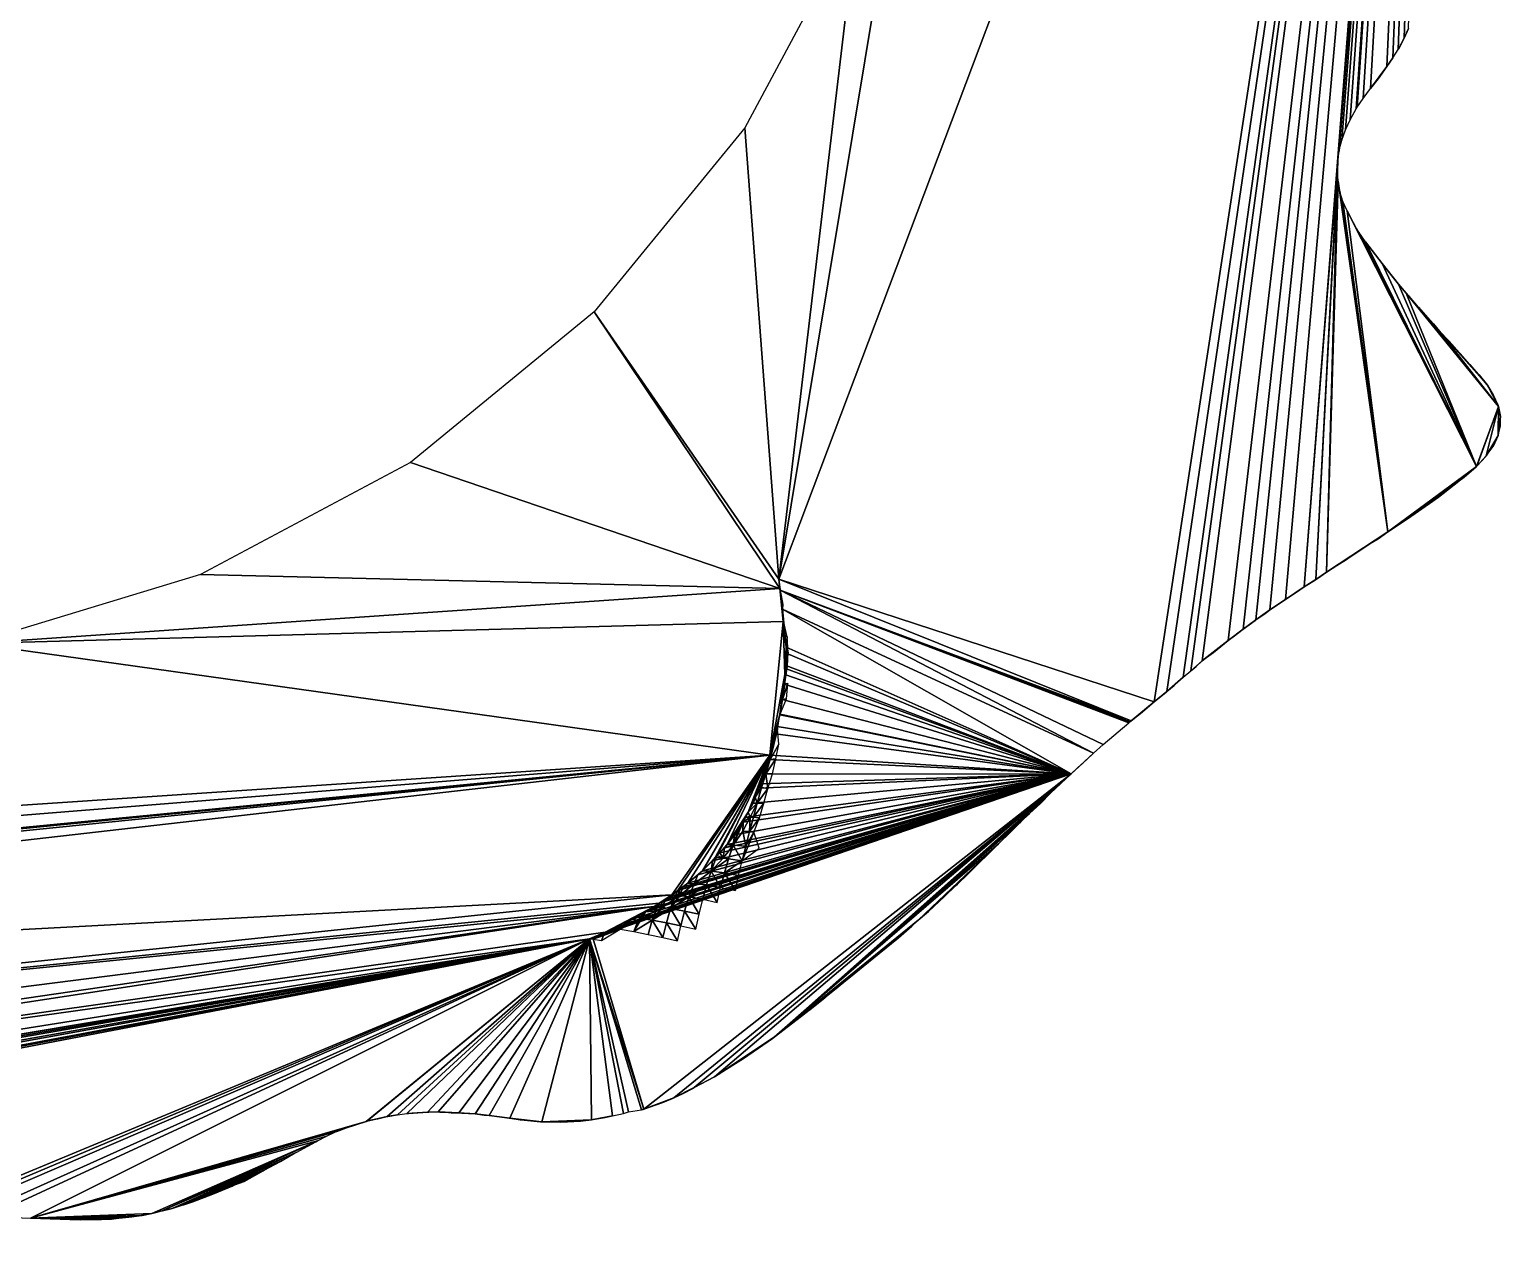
# Model space of a CAD drawing. Extents: x -96 to 96, y -92 to 94.
# Drawn here: x 15 to 90.2, y -91.1 to -29.4 of the extents above; entities that cross this region are included whole.
import ezdxf

# ---------------------------------------------------------------- set-up
doc = ezdxf.new("R2010")
doc.units = 0

msp = doc.modelspace()

# ---------------------------------------------------------------- linework, layer by layer
for points in [[(53.278, -57.51, 102), (72.473, -63.782, 102), (87.22, 32.489, 102)], [(60.809, -12.096, 102), (53.278, -57.51, 102), (87.22, 32.489, 102)], [(72.473, -63.782, 102), (73.119, -63.253, 102), (87.22, 32.489, 102)], [(73.119, -63.253, 102), (73.953, -62.53, 102), (87.22, 32.489, 102)], [(73.953, -62.53, 102), (74.335, -62.2, 102), (87.22, 32.489, 102)], [(74.335, -62.2, 102), (74.927, -61.688, 102), (87.22, 32.489, 102)], [(74.927, -61.688, 102), (76.245, -60.643, 102), (87.22, 32.489, 102)], [(76.245, -60.643, 102), (77.022, -60.066, 102), (87.22, 32.489, 102)], [(77.022, -60.066, 102), (77.666, -59.596, 102), (87.22, 32.489, 102)], [(77.666, -59.596, 102), (78.387, -59.078, 102), (87.22, 32.489, 102)], [(78.387, -59.078, 102), (79.175, -58.548, 102), (87.22, 32.489, 102)], [(79.175, -58.548, 102), (80.135, -57.911, 102), (87.22, 32.489, 102)], [(80.135, -57.911, 102), (81.855, -36.114, 102), (87.22, 32.489, 102)], [(81.855, -36.114, 102), (81.916, -35.629, 102), (87.22, 32.489, 102)], [(81.916, -35.629, 102), (81.922, -35.592, 102), (87.22, 32.489, 102)], [(81.922, -35.592, 102), (81.93, -35.555, 102), (87.22, 32.489, 102)], [(81.93, -35.555, 102), (82.068, -35.07, 102), (87.22, 32.489, 102)], [(82.068, -35.07, 102), (82.252, -34.548, 102), (87.22, 32.489, 102)], [(82.252, -34.548, 102), (82.489, -34.026, 102), (87.22, 32.489, 102)], [(82.489, -34.026, 102), (82.793, -33.466, 102), (87.22, 32.489, 102)], [(82.793, -33.466, 102), (82.843, -33.387, 102), (87.22, 32.489, 102)], [(82.843, -33.387, 102), (83.156, -32.942, 102), (87.22, 32.489, 102)], [(83.156, -32.942, 102), (83.527, -32.424, 102), (87.22, 32.489, 102)], [(83.527, -32.424, 102), (84.354, -31.308, 102), (87.22, 32.489, 102)], [(84.354, -31.308, 102), (84.673, -30.858, 102), (87.22, 32.489, 102)], [(84.673, -30.858, 102), (84.946, -30.436, 102), (87.22, 32.489, 102)], [(84.946, -30.436, 102), (85.249, -29.851, 102), (87.22, 32.489, 102)], [(85.249, -29.851, 102), (85.468, -29.363, 102), (87.22, 32.489, 102)], [(60.809, -12.096, 102), (57.281, -23.726, 102), (53.278, -57.51, 102)], [(57.281, -23.726, 102), (51.551, -34.445, 102), (53.278, -57.51, 102)], [(84.946, -30.436, 102), (84.958, -30.419, 102), (85.249, -29.851, 102)], [(84.958, -30.419, 102), (85.166, -30.022, 102), (85.249, -29.851, 102)], [(85.249, -29.851, 102), (85.455, -29.4, 102), (85.468, -29.363, 102)], [(83.527, -32.424, 102), (83.909, -31.933, 102), (84.354, -31.308, 102)], [(83.909, -31.933, 102), (84.328, -31.348, 102), (84.354, -31.308, 102)], [(84.354, -31.308, 102), (84.654, -30.895, 102), (84.673, -30.858, 102)], [(83.527, -32.424, 102), (83.897, -31.95, 102), (83.909, -31.933, 102)], [(51.551, -34.445, 102), (43.841, -43.841, 102), (53.278, -57.51, 102)], [(80.135, -57.911, 102), (80.731, -57.527, 102), (81.855, -36.114, 102)], [(80.731, -57.527, 102), (81.832, -36.636, 102), (81.855, -36.114, 102)], [(80.731, -57.527, 102), (81.282, -57.148, 102), (81.832, -36.636, 102)], [(81.282, -57.148, 102), (81.866, -37.158, 102), (81.832, -36.636, 102)], [(81.832, -36.636, 102), (81.854, -36.151, 102), (81.855, -36.114, 102)], [(81.282, -57.148, 102), (84.409, -55.089, 102), (81.866, -37.158, 102)], [(84.409, -55.089, 102), (81.955, -37.677, 102), (81.866, -37.158, 102)], [(84.409, -55.089, 102), (81.965, -37.713, 102), (81.955, -37.677, 102)], [(84.409, -55.089, 102), (82.119, -38.206, 102), (81.965, -37.713, 102)], [(84.409, -55.089, 102), (82.334, -38.677, 102), (82.119, -38.206, 102)], [(88.941, -51.752, 102), (82.816, -39.588, 102), (82.334, -38.677, 102)], [(84.409, -55.089, 102), (88.941, -51.752, 102), (82.334, -38.677, 102)], [(88.941, -51.752, 102), (82.922, -39.767, 102), (82.816, -39.588, 102)], [(88.941, -51.752, 102), (83.266, -40.258, 102), (82.922, -39.767, 102)], [(84.117, -41.37, 102), (83.806, -40.951, 102), (83.266, -40.258, 102)], [(88.941, -51.752, 102), (84.117, -41.37, 102), (83.266, -40.258, 102)], [(84.963, -42.425, 102), (84.158, -41.419, 102), (84.117, -41.37, 102)], [(88.941, -51.752, 102), (84.963, -42.425, 102), (84.117, -41.37, 102)], [(85.356, -42.891, 102), (85.127, -42.616, 102), (84.963, -42.425, 102)], [(88.941, -51.752, 102), (85.356, -42.891, 102), (84.963, -42.425, 102)], [(85.453, -43.003, 102), (85.437, -42.985, 102), (85.356, -42.891, 102)], [(90.071, -48.677, 102), (85.453, -43.003, 102), (85.356, -42.891, 102)], [(88.941, -51.752, 102), (90.071, -48.677, 102), (85.356, -42.891, 102)], [(85.981, -43.612, 102), (85.496, -43.052, 102), (85.453, -43.003, 102)], [(90.071, -48.677, 102), (85.981, -43.612, 102), (85.453, -43.003, 102)], [(86.401, -44.078, 102), (86.372, -44.043, 102), (85.981, -43.612, 102)], [(86.738, -44.461, 102), (86.401, -44.078, 102), (85.981, -43.612, 102)], [(87.055, -44.827, 102), (86.738, -44.461, 102), (85.981, -43.612, 102)], [(90.071, -48.677, 102), (87.055, -44.827, 102), (85.981, -43.612, 102)], [(43.841, -43.841, 102), (34.445, -51.551, 102), (53.325, -57.987, 102)], [(43.841, -43.841, 102), (53.325, -57.987, 102), (53.278, -57.51, 102)], [(87.055, -44.827, 102), (86.777, -44.502, 102), (86.738, -44.461, 102)], [(88.077, -45.937, 102), (87.54, -45.343, 102), (87.055, -44.827, 102)], [(88.608, -46.538, 102), (88.077, -45.937, 102), (87.055, -44.827, 102)], [(89.503, -47.596, 102), (88.608, -46.538, 102), (87.055, -44.827, 102)], [(90.071, -48.677, 102), (89.503, -47.596, 102), (87.055, -44.827, 102)], [(88.608, -46.538, 102), (88.112, -45.974, 102), (88.077, -45.937, 102)], [(89.079, -47.074, 102), (88.609, -46.54, 102), (88.608, -46.538, 102)], [(89.503, -47.596, 102), (89.079, -47.074, 102), (88.608, -46.538, 102)], [(89.503, -47.596, 102), (89.475, -47.559, 102), (89.079, -47.074, 102)], [(89.812, -48.118, 102), (89.526, -47.633, 102), (89.503, -47.596, 102)], [(89.828, -48.155, 102), (89.812, -48.118, 102), (89.503, -47.596, 102)], [(90.071, -48.677, 102), (89.828, -48.155, 102), (89.503, -47.596, 102)], [(88.941, -51.752, 102), (88.957, -51.734, 102), (90.071, -48.677, 102)], [(88.957, -51.734, 102), (89.445, -51.212, 102), (90.071, -48.677, 102)], [(89.445, -51.212, 102), (90.049, -50.168, 102), (90.071, -48.677, 102)], [(90.071, -48.677, 102), (90.061, -48.64, 102), (89.828, -48.155, 102)], [(90.049, -50.168, 102), (90.162, -49.199, 102), (90.071, -48.677, 102)], [(90.162, -49.199, 102), (90.162, -49.161, 102), (90.071, -48.677, 102)], [(90.049, -50.168, 102), (90.174, -49.683, 102), (90.162, -49.199, 102)], [(89.445, -51.212, 102), (89.801, -50.727, 102), (90.049, -50.168, 102)], [(89.801, -50.727, 102), (90.041, -50.205, 102), (90.049, -50.168, 102)], [(53.325, -57.987, 102), (34.445, -51.551, 102), (23.726, -57.281, 102)], [(84.409, -55.089, 102), (85.424, -54.423, 102), (88.941, -51.752, 102)], [(85.424, -54.423, 102), (85.974, -54.034, 102), (88.941, -51.752, 102)], [(85.974, -54.034, 102), (86.152, -53.913, 102), (88.941, -51.752, 102)], [(86.152, -53.913, 102), (86.533, -53.64, 102), (88.941, -51.752, 102)], [(86.533, -53.64, 102), (86.998, -53.322, 102), (88.941, -51.752, 102)], [(86.998, -53.322, 102), (88.065, -52.48, 102), (88.941, -51.752, 102)], [(88.065, -52.48, 102), (88.311, -52.295, 102), (88.941, -51.752, 102)], [(88.311, -52.295, 102), (88.925, -51.771, 102), (88.941, -51.752, 102)], [(88.957, -51.734, 102), (89.419, -51.249, 102), (89.445, -51.212, 102)], [(86.998, -53.322, 102), (88.033, -52.508, 102), (88.065, -52.48, 102)], [(85.424, -54.423, 102), (85.946, -54.055, 102), (85.974, -54.034, 102)], [(86.152, -53.913, 102), (86.483, -53.678, 102), (86.533, -53.64, 102)], [(81.282, -57.148, 102), (81.798, -56.81, 102), (84.409, -55.089, 102)], [(81.798, -56.81, 102), (83.512, -55.696, 102), (84.409, -55.089, 102)], [(83.512, -55.696, 102), (83.912, -55.448, 102), (84.409, -55.089, 102)], [(83.512, -55.696, 102), (83.873, -55.476, 102), (83.912, -55.448, 102)], [(83.912, -55.448, 102), (83.923, -55.441, 102), (84.409, -55.089, 102)], [(83.923, -55.441, 102), (83.948, -55.423, 102), (84.409, -55.089, 102)], [(81.798, -56.81, 102), (82.843, -56.132, 102), (83.512, -55.696, 102)], [(81.798, -56.81, 102), (82.368, -56.457, 102), (82.843, -56.132, 102)], [(82.843, -56.132, 102), (82.879, -56.11, 102), (83.512, -55.696, 102)], [(80.731, -57.527, 102), (80.814, -57.472, 102), (81.282, -57.148, 102)], [(81.798, -56.81, 102), (82.296, -56.508, 102), (82.368, -56.457, 102)], [(53.325, -57.987, 102), (23.726, -57.281, 102), (12.096, -60.809, 102)], [(53.278, -57.51, 102), (53.344, -58.067, 102), (71.285, -64.758, 102)], [(53.278, -57.51, 102), (71.285, -64.758, 102), (72.473, -63.782, 102)], [(53.278, -57.51, 102), (53.325, -57.987, 102), (53.344, -58.067, 102)], [(53.35, -57.986, 101.935), (53.278, -57.51, 102), (53.325, -57.987, 102)], [(80.135, -57.911, 102), (80.71, -57.543, 102), (80.731, -57.527, 102)], [(53.51, -59.677, 102), (53.325, -57.987, 102), (12.096, -60.809, 102)], [(53.35, -57.986, 101.935), (53.325, -57.987, 102), (53.344, -58.067, 102)], [(53.464, -59.052, 102), (53.434, -58.819, 102), (53.325, -57.987, 102)], [(53.51, -59.677, 102), (53.464, -59.052, 102), (53.325, -57.987, 102)], [(53.434, -58.819, 102), (53.344, -58.067, 102), (53.325, -57.987, 102)], [(53.478, -58.811, 101.807), (53.35, -57.986, 101.935), (53.344, -58.067, 102)], [(53.344, -58.067, 102), (71.164, -64.863, 102), (71.227, -64.807, 102)], [(53.344, -58.067, 102), (71.227, -64.807, 102), (71.285, -64.758, 102)], [(69.859, -65.97, 102), (71.164, -64.863, 102), (53.344, -58.067, 102)], [(69.366, -66.403, 102), (69.859, -65.97, 102), (53.344, -58.067, 102)], [(53.344, -58.067, 102), (53.434, -58.819, 102), (53.464, -59.052, 102)], [(69.366, -66.403, 102), (53.344, -58.067, 102), (53.464, -59.052, 102)], [(53.478, -58.811, 101.807), (53.344, -58.067, 102), (53.434, -58.819, 102)], [(78.387, -59.078, 102), (79.15, -58.565, 102), (79.175, -58.548, 102)], [(79.175, -58.548, 102), (79.749, -58.182, 102), (80.135, -57.911, 102)], [(53.478, -58.811, 101.807), (53.434, -58.819, 102), (53.464, -59.052, 102)], [(53.513, -59.642, 101.974), (53.478, -58.811, 101.807), (53.464, -59.052, 102)], [(53.51, -59.677, 102), (53.509, -59.643, 102), (53.464, -59.052, 102)], [(53.464, -59.052, 102), (53.509, -59.643, 102), (53.59, -60.412, 102)], [(53.464, -59.052, 102), (53.59, -60.412, 102), (53.651, -60.997, 102)], [(68.23, -67.457, 102), (69.366, -66.403, 102), (53.464, -59.052, 102)], [(68.23, -67.457, 102), (53.464, -59.052, 102), (53.651, -60.997, 102)], [(53.513, -59.642, 101.974), (53.464, -59.052, 102), (53.509, -59.643, 102)], [(77.666, -59.596, 102), (78.139, -59.27, 102), (78.387, -59.078, 102)], [(78.139, -59.27, 102), (78.184, -59.237, 102), (78.387, -59.078, 102)], [(52.829, -66.519, 102), (53.51, -59.677, 102), (12.096, -60.809, 102)], [(52.829, -66.519, 102), (53.596, -62.385, 102), (53.51, -59.677, 102)], [(53.513, -59.642, 101.974), (53.509, -59.643, 102), (53.51, -59.677, 102)], [(53.509, -59.643, 102), (53.51, -59.677, 102), (53.59, -60.412, 102)], [(53.59, -60.412, 102), (53.513, -59.642, 101.974), (53.51, -59.677, 102)], [(53.651, -60.997, 102), (53.59, -60.412, 102), (53.51, -59.677, 102)], [(53.596, -62.385, 102), (53.651, -60.997, 102), (53.51, -59.677, 102)], [(53.59, -60.412, 102), (53.713, -60.455, 101.554), (53.513, -59.642, 101.974)], [(76.245, -60.643, 102), (76.581, -60.402, 102), (77.022, -60.066, 102)], [(77.022, -60.066, 102), (77.627, -59.625, 102), (77.666, -59.596, 102)], [(52.829, -66.519, 102), (12.096, -60.809, 102), (-62.804, -74.252, 102)], [(53.713, -60.455, 101.554), (53.59, -60.412, 102), (53.651, -60.997, 102)], [(53.75, -61.259, 101.442), (53.713, -60.455, 101.554), (53.651, -60.997, 102)], [(74.927, -61.688, 102), (75.029, -61.61, 102), (76.245, -60.643, 102)], [(75.029, -61.61, 102), (75.507, -61.257, 102), (76.245, -60.643, 102)], [(53.596, -62.385, 102), (53.632, -61.92, 102), (53.651, -60.997, 102)], [(53.632, -61.92, 102), (53.657, -61.292, 102), (53.651, -60.997, 102)], [(53.724, -61.965, 101.407), (53.75, -61.259, 101.442), (53.632, -61.92, 102)], [(53.75, -61.259, 101.442), (53.657, -61.292, 102), (53.632, -61.92, 102)], [(68.23, -67.457, 102), (53.657, -61.292, 102), (53.632, -61.92, 102)], [(68.23, -67.457, 102), (53.651, -60.997, 102), (53.657, -61.292, 102)], [(53.75, -61.259, 101.442), (53.651, -60.997, 102), (53.657, -61.292, 102)], [(52.829, -66.519, 102), (53.335, -64.419, 102), (53.596, -62.385, 102)], [(53.335, -64.419, 102), (53.512, -63.071, 102), (53.596, -62.385, 102)], [(53.512, -63.071, 102), (53.548, -62.88, 102), (53.596, -62.385, 102)], [(68.23, -67.457, 102), (53.596, -62.385, 102), (53.548, -62.88, 102)], [(53.591, -62.865, 101.743), (53.596, -62.385, 102), (53.548, -62.88, 102)], [(53.596, -62.385, 102), (53.591, -62.865, 101.743), (53.724, -61.965, 101.407)], [(53.596, -62.385, 102), (53.625, -62.073, 102), (53.632, -61.92, 102)], [(53.596, -62.385, 102), (53.724, -61.965, 101.407), (53.625, -62.073, 102)], [(68.23, -67.457, 102), (53.625, -62.073, 102), (53.596, -62.385, 102)], [(68.23, -67.457, 102), (53.632, -61.92, 102), (53.625, -62.073, 102)], [(53.724, -61.965, 101.407), (53.632, -61.92, 102), (53.625, -62.073, 102)], [(74.335, -62.2, 102), (74.493, -62.086, 102), (74.927, -61.688, 102)], [(74.493, -62.086, 102), (74.621, -61.972, 102), (74.927, -61.688, 102)], [(53.335, -64.419, 102), (53.454, -63.661, 102), (53.512, -63.071, 102)], [(53.548, -62.88, 102), (53.512, -63.071, 102), (53.454, -63.661, 102)], [(68.23, -67.457, 102), (53.548, -62.88, 102), (53.454, -63.661, 102)], [(53.462, -63.659, 101.968), (53.512, -63.071, 102), (53.454, -63.661, 102)], [(53.738, -62.85, 101.234), (53.591, -62.865, 101.743), (53.462, -63.659, 101.968)], [(53.673, -63.633, 101.14), (53.738, -62.85, 101.234), (53.462, -63.659, 101.968)], [(53.462, -63.659, 101.968), (53.591, -62.865, 101.743), (53.512, -63.071, 102)], [(53.591, -62.865, 101.743), (53.548, -62.88, 102), (53.512, -63.071, 102)], [(73.119, -63.253, 102), (73.493, -62.944, 102), (73.953, -62.53, 102)], [(53.335, -64.419, 102), (53.337, -64.443, 101.974), (53.462, -63.659, 101.968)], [(53.335, -64.419, 102), (53.462, -63.659, 101.968), (53.454, -63.661, 102)], [(68.23, -67.457, 102), (53.454, -63.661, 102), (53.335, -64.419, 102)], [(53.673, -63.633, 101.14), (53.462, -63.659, 101.968), (53.337, -64.443, 101.974)], [(71.285, -64.758, 102), (71.894, -64.275, 102), (72.473, -63.782, 102)], [(71.894, -64.275, 102), (72.422, -63.826, 102), (72.473, -63.782, 102)], [(72.473, -63.782, 102), (73.082, -63.287, 102), (73.119, -63.253, 102)], [(52.829, -66.519, 102), (53.2, -65.042, 102), (53.335, -64.419, 102)], [(53.2, -65.042, 102), (53.33, -64.444, 102), (53.335, -64.419, 102)], [(53.2, -65.042, 102), (53.213, -65.204, 101.8), (53.337, -64.443, 101.974)], [(53.2, -65.042, 102), (53.337, -64.443, 101.974), (53.33, -64.444, 102)], [(68.23, -67.457, 102), (53.33, -64.444, 102), (53.2, -65.042, 102)], [(68.23, -67.457, 102), (53.335, -64.419, 102), (53.33, -64.444, 102)], [(53.337, -64.443, 101.974), (53.335, -64.419, 102), (53.33, -64.444, 102)], [(71.285, -64.758, 102), (71.848, -64.316, 102), (71.894, -64.275, 102)], [(52.829, -66.519, 102), (53.108, -65.413, 102), (53.2, -65.042, 102)], [(52.829, -66.519, 102), (52.833, -66.728, 101.78), (53.213, -65.204, 101.8)], [(52.829, -66.519, 102), (53.213, -65.204, 101.8), (53.108, -65.413, 102)], [(68.23, -67.457, 102), (53.108, -65.413, 102), (52.829, -66.519, 102)], [(53.285, -65.94, 100.894), (53.213, -65.204, 101.8), (52.833, -66.728, 101.78)], [(68.23, -67.457, 102), (53.2, -65.042, 102), (53.108, -65.413, 102)], [(53.213, -65.204, 101.8), (53.2, -65.042, 102), (53.108, -65.413, 102)], [(53.285, -65.94, 100.894), (52.833, -66.728, 101.78), (53.124, -66.702, 100.818)], [(52.829, -66.519, 102), (-62.804, -74.252, 102), (-62.091, -75.756, 102)], [(52.829, -66.519, 102), (-62.091, -75.756, 102), (-61.24, -77.556, 102)], [(52.829, -66.519, 102), (-61.24, -77.556, 102), (-61.154, -77.702, 102)], [(52.829, -66.519, 102), (-61.154, -77.702, 102), (-60.997, -78.042, 102)], [(52.829, -66.519, 102), (-60.997, -78.042, 102), (-60.301, -79.431, 102)], [(47.805, -73.65, 102), (52.829, -66.519, 102), (-60.301, -79.431, 102)], [(47.805, -73.65, 102), (48.114, -73.429, 102), (52.829, -66.519, 102)], [(48.114, -73.429, 102), (48.633, -73.047, 102), (52.829, -66.519, 102)], [(48.633, -73.047, 102), (49.387, -72.418, 102), (52.829, -66.519, 102)], [(49.387, -72.418, 102), (50.021, -71.744, 102), (52.829, -66.519, 102)], [(50.021, -71.744, 102), (50.125, -71.633, 102), (52.829, -66.519, 102)], [(50.125, -71.633, 102), (50.637, -71.085, 102), (52.829, -66.519, 102)], [(50.637, -71.085, 102), (51.711, -69.43, 102), (52.829, -66.519, 102)], [(51.711, -69.43, 102), (52.345, -67.982, 102), (52.829, -66.519, 102)], [(52.345, -67.982, 102), (52.624, -67.169, 102), (52.829, -66.519, 102)], [(52.77, -66.734, 102), (52.624, -67.169, 102), (52.527, -67.485, 102)], [(68.23, -67.457, 102), (52.77, -66.734, 102), (52.527, -67.485, 102)], [(53.124, -66.702, 100.818), (52.617, -67.472, 101.652), (52.95, -67.461, 100.744)], [(53.124, -66.702, 100.818), (52.833, -66.728, 101.78), (52.617, -67.472, 101.652)], [(52.624, -67.169, 102), (52.617, -67.472, 101.652), (52.833, -66.728, 101.78)], [(52.624, -67.169, 102), (52.77, -66.734, 102), (52.829, -66.519, 102)], [(52.624, -67.169, 102), (52.833, -66.728, 101.78), (52.77, -66.734, 102)], [(68.23, -67.457, 102), (52.829, -66.519, 102), (52.77, -66.734, 102)], [(52.833, -66.728, 101.78), (52.829, -66.519, 102), (52.77, -66.734, 102)], [(68.23, -67.457, 102), (68.816, -66.915, 102), (69.366, -66.403, 102)], [(68.23, -67.457, 102), (68.767, -66.962, 102), (68.816, -66.915, 102)], [(68.816, -66.915, 102), (69.311, -66.457, 102), (69.366, -66.403, 102)], [(43.777, -75.843, 102), (46.385, -84.602, 102), (68.23, -67.457, 102)], [(44.367, -75.591, 102), (43.777, -75.843, 102), (68.23, -67.457, 102)], [(44.91, -75.361, 102), (44.367, -75.591, 102), (68.23, -67.457, 102)], [(45.325, -75.17, 102), (44.91, -75.361, 102), (68.23, -67.457, 102)], [(45.825, -74.903, 102), (45.325, -75.17, 102), (68.23, -67.457, 102)], [(46.469, -74.529, 102), (45.825, -74.903, 102), (68.23, -67.457, 102)], [(46.385, -84.602, 102), (47.913, -84.033, 102), (68.23, -67.457, 102)], [(46.801, -74.336, 102), (46.469, -74.529, 102), (68.23, -67.457, 102)], [(47.16, -74.084, 102), (46.801, -74.336, 102), (68.23, -67.457, 102)], [(47.295, -74.021, 102), (47.16, -74.084, 102), (68.23, -67.457, 102)], [(47.494, -73.89, 102), (47.295, -74.021, 102), (68.23, -67.457, 102)], [(47.719, -73.731, 102), (47.494, -73.89, 102), (68.23, -67.457, 102)], [(48.114, -73.429, 102), (47.719, -73.731, 102), (68.23, -67.457, 102)], [(47.913, -84.033, 102), (48.957, -83.51, 102), (68.23, -67.457, 102)], [(48.212, -73.376, 102), (48.114, -73.429, 102), (68.23, -67.457, 102)], [(48.392, -73.242, 102), (48.212, -73.376, 102), (68.23, -67.457, 102)], [(48.633, -73.047, 102), (48.392, -73.242, 102), (68.23, -67.457, 102)], [(49.14, -72.626, 102), (48.633, -73.047, 102), (68.23, -67.457, 102)], [(48.957, -83.51, 102), (49.995, -82.948, 102), (68.23, -67.457, 102)], [(49.387, -72.418, 102), (49.14, -72.626, 102), (68.23, -67.457, 102)], [(49.887, -71.91, 102), (49.387, -72.418, 102), (68.23, -67.457, 102)], [(68.23, -67.457, 102), (50.27, -71.509, 102), (49.887, -71.91, 102)], [(49.995, -82.948, 102), (53.043, -80.935, 102), (68.23, -67.457, 102)], [(68.23, -67.457, 102), (50.5, -71.257, 102), (50.27, -71.509, 102)], [(68.23, -67.457, 102), (50.637, -71.085, 102), (50.5, -71.257, 102)], [(68.23, -67.457, 102), (51.018, -70.589, 102), (50.637, -71.085, 102)], [(68.23, -67.457, 102), (51.452, -69.938, 102), (51.018, -70.589, 102)], [(68.23, -67.457, 102), (51.585, -69.687, 102), (51.452, -69.938, 102)], [(68.23, -67.457, 102), (51.963, -68.968, 102), (51.585, -69.687, 102)], [(68.23, -67.457, 102), (52.256, -68.206, 102), (51.963, -68.968, 102)], [(68.23, -67.457, 102), (52.345, -67.982, 102), (52.256, -68.206, 102)], [(52.345, -67.982, 102), (52.527, -67.485, 102), (52.624, -67.169, 102)], [(68.23, -67.457, 102), (52.527, -67.485, 102), (52.345, -67.982, 102)], [(52.345, -67.982, 102), (52.4, -68.157, 101.52), (52.617, -67.472, 101.652)], [(52.345, -67.982, 102), (52.617, -67.472, 101.652), (52.527, -67.485, 102)], [(52.727, -68.21, 100.678), (52.617, -67.472, 101.652), (52.4, -68.157, 101.52)], [(52.617, -67.472, 101.652), (52.624, -67.169, 102), (52.527, -67.485, 102)], [(52.95, -67.461, 100.744), (52.617, -67.472, 101.652), (52.727, -68.21, 100.678)], [(53.043, -80.935, 102), (67.17, -68.455, 102), (68.23, -67.457, 102)], [(68.23, -67.457, 102), (68.265, -67.426, 102), (68.767, -66.962, 102)], [(51.711, -69.43, 102), (52.066, -68.656, 102), (52.345, -67.982, 102)], [(52.256, -68.206, 102), (52.066, -68.656, 102), (51.963, -68.968, 102)], [(52.066, -68.656, 102), (52.256, -68.206, 102), (52.345, -67.982, 102)], [(52.179, -68.959, 101.389), (52.4, -68.157, 101.52), (52.066, -68.656, 102)], [(52.4, -68.157, 101.52), (52.256, -68.206, 102), (52.066, -68.656, 102)], [(52.727, -68.21, 100.678), (52.4, -68.157, 101.52), (52.179, -68.959, 101.389)], [(52.727, -68.21, 100.678), (52.179, -68.959, 101.389), (52.517, -68.961, 100.61)], [(52.4, -68.157, 101.52), (52.345, -67.982, 102), (52.256, -68.206, 102)], [(51.963, -68.968, 102), (51.711, -69.43, 102), (51.585, -69.687, 102)], [(51.711, -69.43, 102), (51.963, -68.968, 102), (52.066, -68.656, 102)], [(51.813, -69.683, 101.419), (52.179, -68.959, 101.389), (51.711, -69.43, 102)], [(52.179, -68.959, 101.389), (51.963, -68.968, 102), (51.711, -69.43, 102)], [(51.813, -69.683, 101.419), (51.992, -69.685, 101.005), (52.179, -68.959, 101.389)], [(52.179, -68.959, 101.389), (52.066, -68.656, 102), (51.963, -68.968, 102)], [(52.517, -68.961, 100.61), (52.179, -68.959, 101.389), (51.992, -69.685, 101.005)], [(52.517, -68.961, 100.61), (51.992, -69.685, 101.005), (52.295, -69.71, 100.545)], [(53.043, -80.935, 102), (66.088, -69.501, 102), (67.17, -68.455, 102)], [(66.088, -69.501, 102), (66.652, -68.975, 102), (67.17, -68.455, 102)], [(50.637, -71.085, 102), (51.277, -70.184, 102), (51.711, -69.43, 102)], [(51.277, -70.184, 102), (51.452, -69.938, 102), (51.711, -69.43, 102)], [(51.447, -70.401, 101.379), (51.789, -70.42, 100.757), (51.813, -69.683, 101.419)], [(51.452, -69.938, 102), (51.447, -70.401, 101.379), (51.813, -69.683, 101.419)], [(51.452, -69.938, 102), (51.585, -69.687, 102), (51.711, -69.43, 102)], [(51.452, -69.938, 102), (51.813, -69.683, 101.419), (51.585, -69.687, 102)], [(51.813, -69.683, 101.419), (51.711, -69.43, 102), (51.585, -69.687, 102)], [(51.813, -69.683, 101.419), (51.789, -70.42, 100.757), (51.992, -69.685, 101.005)], [(52.295, -69.71, 100.545), (51.992, -69.685, 101.005), (51.789, -70.42, 100.757)], [(52.295, -69.71, 100.545), (51.789, -70.42, 100.757), (52.008, -70.445, 100.491)], [(53.043, -80.935, 102), (65.651, -69.921, 102), (66.088, -69.501, 102)], [(53.043, -80.935, 102), (64.504, -71.038, 102), (65.651, -69.921, 102)], [(64.504, -71.038, 102), (65.198, -70.371, 102), (65.651, -69.921, 102)], [(50.637, -71.085, 102), (51.018, -70.589, 102), (51.277, -70.184, 102)], [(50.637, -71.085, 102), (50.947, -71.108, 101.376), (51.018, -70.589, 102)], [(50.947, -71.108, 101.376), (51.447, -70.401, 101.379), (51.452, -69.938, 102)], [(50.947, -71.108, 101.376), (51.452, -69.938, 102), (51.277, -70.184, 102)], [(51.018, -70.589, 102), (50.947, -71.108, 101.376), (51.277, -70.184, 102)], [(50.947, -71.108, 101.376), (51.589, -71.158, 100.524), (51.447, -70.401, 101.379)], [(51.452, -69.938, 102), (51.277, -70.184, 102), (51.018, -70.589, 102)], [(51.589, -71.158, 100.524), (51.399, -71.905, 100.361), (52.008, -70.445, 100.491)], [(51.399, -71.905, 100.361), (52.283, -71.268, 99.991), (52.008, -70.445, 100.491)], [(51.447, -70.401, 101.379), (51.589, -71.158, 100.524), (51.789, -70.42, 100.757)], [(52.008, -70.445, 100.491), (51.789, -70.42, 100.757), (51.589, -71.158, 100.524)], [(64.504, -71.038, 102), (65.136, -70.435, 102), (65.198, -70.371, 102)], [(50.125, -71.633, 102), (50.27, -71.509, 102), (50.637, -71.085, 102)], [(50.27, -71.509, 102), (50.5, -71.257, 102), (50.637, -71.085, 102)], [(50.27, -71.509, 102), (50.432, -71.776, 101.349), (50.5, -71.257, 102)], [(50.714, -71.803, 100.95), (50.947, -71.108, 101.376), (50.432, -71.776, 101.349)], [(50.5, -71.257, 102), (50.432, -71.776, 101.349), (50.947, -71.108, 101.376)], [(50.5, -71.257, 102), (50.947, -71.108, 101.376), (50.637, -71.085, 102)], [(50.947, -71.108, 101.376), (50.714, -71.803, 100.95), (51.399, -71.905, 100.361)], [(51.589, -71.158, 100.524), (50.947, -71.108, 101.376), (51.399, -71.905, 100.361)], [(53.043, -80.935, 102), (60.406, -74.949, 102), (64.504, -71.038, 102)], [(60.406, -74.949, 102), (62.952, -72.582, 102), (64.504, -71.038, 102)], [(62.952, -72.582, 102), (63.113, -72.431, 102), (64.504, -71.038, 102)], [(49.387, -72.418, 102), (49.887, -71.91, 102), (50.021, -71.744, 102)], [(49.387, -72.418, 102), (49.825, -72.436, 101.285), (49.887, -71.91, 102)], [(49.887, -71.91, 102), (49.825, -72.436, 101.285), (50.08, -71.746, 101.882)], [(50.432, -71.776, 101.349), (50.08, -71.746, 101.882), (49.825, -72.436, 101.285)], [(49.825, -72.436, 101.285), (50.714, -71.803, 100.95), (50.432, -71.776, 101.349)], [(49.825, -72.436, 101.285), (50.498, -72.527, 100.614), (50.714, -71.803, 100.95)], [(50.27, -71.509, 102), (50.021, -71.744, 102), (49.887, -71.91, 102)], [(49.887, -71.91, 102), (50.08, -71.746, 101.882), (50.021, -71.744, 102)], [(50.27, -71.509, 102), (50.125, -71.633, 102), (50.021, -71.744, 102)], [(50.021, -71.744, 102), (50.08, -71.746, 101.882), (50.125, -71.633, 102)], [(50.125, -71.633, 102), (50.08, -71.746, 101.882), (50.432, -71.776, 101.349)], [(50.125, -71.633, 102), (50.432, -71.776, 101.349), (50.27, -71.509, 102)], [(51.399, -71.905, 100.361), (50.714, -71.803, 100.95), (50.498, -72.527, 100.614)], [(51.399, -71.905, 100.361), (50.498, -72.527, 100.614), (51.22, -72.662, 100.271)], [(48.633, -73.047, 102), (49.14, -72.626, 102), (49.387, -72.418, 102)], [(48.957, -73.091, 101.423), (49.14, -72.626, 102), (48.633, -73.047, 102)], [(48.957, -73.091, 101.423), (49.591, -73.144, 100.831), (49.825, -72.436, 101.285)], [(49.14, -72.626, 102), (48.957, -73.091, 101.423), (49.825, -72.436, 101.285)], [(49.14, -72.626, 102), (49.825, -72.436, 101.285), (49.387, -72.418, 102)], [(50.304, -73.27, 100.42), (49.825, -72.436, 101.285), (49.591, -73.144, 100.831)], [(50.304, -73.27, 100.42), (50.498, -72.527, 100.614), (49.825, -72.436, 101.285)], [(50.304, -73.27, 100.42), (51.058, -73.433, 100.289), (50.498, -72.527, 100.614)], [(50.498, -72.527, 100.614), (51.058, -73.433, 100.289), (51.22, -72.662, 100.271)], [(60.406, -74.949, 102), (62.32, -73.199, 102), (62.952, -72.582, 102)], [(62.32, -73.199, 102), (62.421, -73.105, 102), (62.952, -72.582, 102)], [(47.805, -73.65, 102), (-60.301, -79.431, 102), (-56.214, -84.548, 102)], [(47.16, -74.084, 102), (47.805, -73.65, 102), (-56.214, -84.548, 102)], [(47.16, -74.084, 102), (47.295, -74.021, 102), (47.805, -73.65, 102)], [(47.295, -74.021, 102), (47.494, -73.89, 102), (47.805, -73.65, 102)], [(47.494, -73.89, 102), (47.719, -73.731, 102), (47.805, -73.65, 102)], [(48.114, -73.429, 102), (47.805, -73.65, 102), (47.719, -73.731, 102)], [(47.915, -73.895, 101.447), (47.805, -73.65, 102), (47.719, -73.731, 102)], [(47.915, -73.895, 101.447), (47.751, -74.355, 101.08), (48.214, -73.689, 101.43)], [(47.751, -74.355, 101.08), (48.673, -73.751, 100.969), (48.214, -73.689, 101.43)], [(48.005, -73.665, 101.676), (48.114, -73.429, 102), (47.805, -73.65, 102)], [(47.915, -73.895, 101.447), (48.005, -73.665, 101.676), (47.805, -73.65, 102)], [(48.214, -73.689, 101.43), (48.005, -73.665, 101.676), (47.915, -73.895, 101.447)], [(48.114, -73.429, 102), (48.005, -73.665, 101.676), (48.214, -73.689, 101.43)], [(48.114, -73.429, 102), (48.212, -73.376, 102), (48.633, -73.047, 102)], [(48.114, -73.429, 102), (48.214, -73.689, 101.43), (48.212, -73.376, 102)], [(48.212, -73.376, 102), (48.392, -73.242, 102), (48.633, -73.047, 102)], [(48.214, -73.689, 101.43), (48.392, -73.242, 102), (48.212, -73.376, 102)], [(48.673, -73.751, 100.969), (48.957, -73.091, 101.423), (48.214, -73.689, 101.43)], [(48.392, -73.242, 102), (48.214, -73.689, 101.43), (48.957, -73.091, 101.423)], [(48.392, -73.242, 102), (48.957, -73.091, 101.423), (48.633, -73.047, 102)], [(48.673, -73.751, 100.969), (49.591, -73.144, 100.831), (48.957, -73.091, 101.423)], [(48.673, -73.751, 100.969), (49.388, -73.88, 100.58), (49.591, -73.144, 100.831)], [(50.136, -74.036, 100.402), (49.591, -73.144, 100.831), (49.388, -73.88, 100.58)], [(50.136, -74.036, 100.402), (50.304, -73.27, 100.42), (49.591, -73.144, 100.831)], [(60.406, -74.949, 102), (61.743, -73.743, 102), (62.32, -73.199, 102)], [(61.743, -73.743, 102), (61.803, -73.69, 102), (62.32, -73.199, 102)], [(61.743, -73.743, 102), (61.771, -73.719, 102), (61.803, -73.69, 102)], [(46.91, -74.249, 102), (47.16, -74.084, 102), (-56.214, -84.548, 102)], [(46.91, -74.249, 102), (-56.214, -84.548, 102), (-52.384, -86.897, 102)], [(46.91, -74.249, 102), (-52.384, -86.897, 102), (-49.353, -88.302, 102)], [(46.91, -74.249, 102), (-49.353, -88.302, 102), (-48.26, -88.77, 102)], [(44.404, -75.567, 102), (46.91, -74.249, 102), (-48.26, -88.77, 102)], [(44.404, -75.567, 102), (45.325, -75.17, 102), (46.91, -74.249, 102)], [(45.325, -75.17, 102), (46.377, -74.58, 102), (46.91, -74.249, 102)], [(46.377, -74.58, 102), (46.469, -74.529, 102), (46.91, -74.249, 102)], [(46.469, -74.529, 102), (46.801, -74.336, 102), (46.91, -74.249, 102)], [(46.469, -74.529, 102), (46.989, -74.474, 101.51), (46.801, -74.336, 102)], [(47.16, -74.084, 102), (46.91, -74.249, 102), (46.801, -74.336, 102)], [(46.989, -74.474, 101.51), (46.91, -74.249, 102), (46.801, -74.336, 102)], [(46.989, -74.474, 101.51), (46.813, -74.944, 101.088), (47.323, -74.294, 101.484)], [(46.813, -74.944, 101.088), (47.751, -74.355, 101.08), (47.323, -74.294, 101.484)], [(46.813, -74.944, 101.088), (47.534, -75.079, 100.742), (47.751, -74.355, 101.08)], [(47.077, -74.263, 101.748), (47.16, -74.084, 102), (46.91, -74.249, 102)], [(46.989, -74.474, 101.51), (47.077, -74.263, 101.748), (46.91, -74.249, 102)], [(47.323, -74.294, 101.484), (47.077, -74.263, 101.748), (46.989, -74.474, 101.51)], [(47.16, -74.084, 102), (47.077, -74.263, 101.748), (47.323, -74.294, 101.484)], [(47.16, -74.084, 102), (47.323, -74.294, 101.484), (47.295, -74.021, 102)], [(47.323, -74.294, 101.484), (47.494, -73.89, 102), (47.295, -74.021, 102)], [(47.494, -73.89, 102), (47.323, -74.294, 101.484), (47.915, -73.895, 101.447)], [(47.751, -74.355, 101.08), (47.915, -73.895, 101.447), (47.323, -74.294, 101.484)], [(47.494, -73.89, 102), (47.915, -73.895, 101.447), (47.719, -73.731, 102)], [(48.28, -75.234, 100.557), (47.751, -74.355, 101.08), (47.534, -75.079, 100.742)], [(47.751, -74.355, 101.08), (48.464, -74.481, 100.678), (48.673, -73.751, 100.969)], [(48.28, -75.234, 100.557), (48.464, -74.481, 100.678), (47.751, -74.355, 101.08)], [(49.208, -74.635, 100.483), (48.673, -73.751, 100.969), (48.464, -74.481, 100.678)], [(49.208, -74.635, 100.483), (49.388, -73.88, 100.58), (48.673, -73.751, 100.969)], [(60.406, -74.949, 102), (60.924, -74.511, 102), (61.743, -73.743, 102)], [(44.404, -75.567, 102), (44.85, -75.376, 102), (45.325, -75.17, 102)], [(44.85, -75.376, 102), (44.91, -75.361, 102), (45.325, -75.17, 102)], [(45.177, -75.411, 101.651), (45.325, -75.17, 102), (44.91, -75.361, 102)], [(45.871, -75.531, 101.07), (46.085, -74.959, 101.581), (45.177, -75.411, 101.651)], [(45.325, -75.17, 102), (45.177, -75.411, 101.651), (46.085, -74.959, 101.581)], [(45.325, -75.17, 102), (45.825, -74.903, 102), (46.377, -74.58, 102)], [(45.325, -75.17, 102), (46.085, -74.959, 101.581), (45.825, -74.903, 102)], [(46.469, -74.529, 102), (46.377, -74.58, 102), (45.825, -74.903, 102)], [(46.085, -74.959, 101.581), (46.377, -74.58, 102), (45.825, -74.903, 102)], [(46.085, -74.959, 101.581), (45.871, -75.531, 101.07), (46.268, -74.864, 101.566)], [(45.871, -75.531, 101.07), (46.813, -74.944, 101.088), (46.268, -74.864, 101.566)], [(45.871, -75.531, 101.07), (46.6, -75.671, 100.775), (46.813, -74.944, 101.088)], [(46.085, -74.959, 101.581), (46.268, -74.864, 101.566), (46.469, -74.529, 102)], [(46.085, -74.959, 101.581), (46.469, -74.529, 102), (46.377, -74.58, 102)], [(46.813, -74.944, 101.088), (46.989, -74.474, 101.51), (46.268, -74.864, 101.566)], [(46.469, -74.529, 102), (46.268, -74.864, 101.566), (46.989, -74.474, 101.51)], [(47.347, -75.828, 100.595), (46.813, -74.944, 101.088), (46.6, -75.671, 100.775)], [(47.347, -75.828, 100.595), (47.534, -75.079, 100.742), (46.813, -74.944, 101.088)], [(48.108, -75.996, 100.508), (47.534, -75.079, 100.742), (47.347, -75.828, 100.595)], [(48.108, -75.996, 100.508), (48.28, -75.234, 100.557), (47.534, -75.079, 100.742)], [(49.039, -75.4, 100.455), (48.464, -74.481, 100.678), (48.28, -75.234, 100.557)], [(49.039, -75.4, 100.455), (49.208, -74.635, 100.483), (48.464, -74.481, 100.678)], [(53.043, -80.935, 102), (54.435, -79.859, 102), (60.406, -74.949, 102)], [(54.435, -79.859, 102), (55.705, -78.846, 102), (60.406, -74.949, 102)], [(55.705, -78.846, 102), (58.134, -76.872, 102), (60.406, -74.949, 102)], [(58.134, -76.872, 102), (59.397, -75.851, 102), (60.406, -74.949, 102)], [(59.397, -75.851, 102), (60.073, -75.26, 102), (60.406, -74.949, 102)], [(43.607, -75.909, 102), (44.404, -75.567, 102), (-48.26, -88.77, 102)], [(43.607, -75.909, 102), (-48.26, -88.77, 102), (-45.021, -89.971, 102)], [(43.607, -75.909, 102), (-45.021, -89.971, 102), (-43.51, -90.493, 102)], [(43.607, -75.909, 102), (-43.51, -90.493, 102), (-43.455, -90.511, 102)], [(43.607, -75.909, 102), (-43.455, -90.511, 102), (-42.931, -90.659, 102)], [(43.607, -75.909, 102), (-42.931, -90.659, 102), (-42.374, -90.799, 102)], [(43.607, -75.909, 102), (-42.374, -90.799, 102), (-41.33, -91.034, 102)], [(43.607, -75.909, 102), (-41.33, -91.034, 102), (-40.324, -91.124, 102)], [(43.607, -75.909, 102), (-40.324, -91.124, 102), (-37.424, -91.043, 102)], [(43.607, -75.909, 102), (-37.424, -91.043, 102), (-36.114, -90.964, 102)], [(43.607, -75.909, 102), (-36.114, -90.964, 102), (-34.583, -90.909, 102)], [(43.607, -75.909, 102), (-34.583, -90.909, 102), (9.481, -90.078, 102)], [(43.607, -75.909, 102), (9.481, -90.078, 102), (10.058, -90.066, 102)], [(43.607, -75.909, 102), (10.058, -90.066, 102), (10.72, -90.053, 102)], [(43.607, -75.909, 102), (10.72, -90.053, 102), (12.107, -90.067, 102)], [(43.607, -75.909, 102), (12.107, -90.067, 102), (12.872, -90.091, 102)], [(43.607, -75.909, 102), (12.872, -90.091, 102), (15.034, -90.174, 102)], [(32.182, -85.233, 102), (43.607, -75.909, 102), (15.034, -90.174, 102)], [(32.182, -85.233, 102), (32.22, -85.223, 102), (43.607, -75.909, 102)], [(32.22, -85.223, 102), (33.263, -84.992, 102), (43.607, -75.909, 102)], [(33.263, -84.992, 102), (33.785, -84.903, 102), (43.607, -75.909, 102)], [(33.785, -84.903, 102), (34.269, -84.834, 102), (43.607, -75.909, 102)], [(34.269, -84.834, 102), (35.315, -84.756, 102), (43.607, -75.909, 102)], [(35.315, -84.756, 102), (35.873, -84.751, 102), (43.607, -75.909, 102)], [(35.873, -84.751, 102), (36.917, -84.799, 102), (43.607, -75.909, 102)], [(36.917, -84.799, 102), (37.759, -84.851, 102), (43.607, -75.909, 102)], [(37.759, -84.851, 102), (38.482, -84.926, 102), (43.607, -75.909, 102)], [(38.482, -84.926, 102), (39.526, -85.068, 102), (43.607, -75.909, 102)], [(39.526, -85.068, 102), (41.166, -85.254, 102), (43.607, -75.909, 102)], [(41.166, -85.254, 102), (43.707, -85.148, 102), (43.607, -75.909, 102)], [(43.607, -75.909, 102), (43.777, -75.843, 102), (44.404, -75.567, 102)], [(43.777, -75.843, 102), (43.607, -75.909, 102), (46.385, -84.602, 102)], [(43.799, -75.926, 101.797), (43.777, -75.843, 102), (43.607, -75.909, 102)], [(45.337, -84.833, 102), (45.591, -84.744, 102), (43.607, -75.909, 102)], [(44.777, -84.943, 102), (45.337, -84.833, 102), (43.607, -75.909, 102)], [(43.707, -85.148, 102), (44.777, -84.943, 102), (43.607, -75.909, 102)], [(43.607, -75.909, 102), (45.591, -84.744, 102), (46.268, -84.636, 102)], [(43.607, -75.909, 102), (46.268, -84.636, 102), (46.385, -84.602, 102)], [(43.777, -75.843, 102), (43.972, -75.758, 102), (44.404, -75.567, 102)], [(44.367, -75.591, 102), (43.972, -75.758, 102), (43.777, -75.843, 102)], [(43.799, -75.926, 101.797), (43.972, -75.758, 102), (43.777, -75.843, 102)], [(44.213, -75.988, 101.44), (44.323, -75.729, 101.744), (43.799, -75.926, 101.797)], [(43.972, -75.758, 102), (43.799, -75.926, 101.797), (44.323, -75.729, 101.744)], [(43.972, -75.758, 102), (44.367, -75.591, 102), (44.404, -75.567, 102)], [(43.972, -75.758, 102), (44.323, -75.729, 101.744), (44.367, -75.591, 102)], [(44.323, -75.729, 101.744), (44.213, -75.988, 101.44), (45.177, -75.411, 101.651)], [(44.404, -75.567, 102), (44.323, -75.729, 101.744), (45.177, -75.411, 101.651)], [(44.367, -75.591, 102), (44.323, -75.729, 101.744), (44.404, -75.567, 102)], [(44.91, -75.361, 102), (44.85, -75.376, 102), (44.367, -75.591, 102)], [(44.85, -75.376, 102), (44.404, -75.567, 102), (44.367, -75.591, 102)], [(44.404, -75.567, 102), (45.177, -75.411, 101.651), (44.85, -75.376, 102)], [(44.91, -75.361, 102), (44.85, -75.376, 102), (45.177, -75.411, 101.651)], [(58.134, -76.872, 102), (58.17, -76.844, 102), (59.397, -75.851, 102)], [(55.705, -78.846, 102), (56.813, -77.951, 102), (58.134, -76.872, 102)], [(56.813, -77.951, 102), (56.855, -77.917, 102), (58.134, -76.872, 102)], [(55.705, -78.846, 102), (55.736, -78.823, 102), (56.813, -77.951, 102)], [(55.736, -78.823, 102), (56.218, -78.448, 102), (56.813, -77.951, 102)], [(54.435, -79.859, 102), (54.837, -79.556, 102), (55.705, -78.846, 102)], [(54.837, -79.556, 102), (54.867, -79.533, 102), (55.705, -78.846, 102)], [(54.867, -79.533, 102), (55.627, -78.913, 102), (55.705, -78.846, 102)], [(49.995, -82.948, 102), (50.604, -82.559, 102), (53.043, -80.935, 102)], [(50.604, -82.559, 102), (51.205, -82.195, 102), (53.043, -80.935, 102)], [(51.205, -82.195, 102), (52.243, -81.497, 102), (53.043, -80.935, 102)], [(52.243, -81.497, 102), (52.249, -81.495, 102), (53.043, -80.935, 102)], [(52.249, -81.495, 102), (52.964, -80.994, 102), (53.043, -80.935, 102)], [(52.964, -80.994, 102), (53.026, -80.949, 102), (53.043, -80.935, 102)], [(51.205, -82.195, 102), (51.421, -82.057, 102), (52.243, -81.497, 102)], [(48.957, -83.51, 102), (49.927, -82.989, 102), (49.995, -82.948, 102)], [(49.927, -82.989, 102), (49.964, -82.971, 102), (49.995, -82.948, 102)], [(46.385, -84.602, 102), (47.839, -84.07, 102), (47.913, -84.033, 102)], [(46.385, -84.602, 102), (47.354, -84.262, 102), (47.839, -84.07, 102)], [(47.839, -84.07, 102), (47.876, -84.052, 102), (47.913, -84.033, 102)], [(47.913, -84.033, 102), (48.398, -83.805, 102), (48.957, -83.51, 102)], [(48.398, -83.805, 102), (48.92, -83.532, 102), (48.957, -83.51, 102)], [(33.263, -84.992, 102), (33.301, -84.989, 102), (33.785, -84.903, 102)], [(34.269, -84.834, 102), (34.343, -84.831, 102), (35.315, -84.756, 102)], [(35.315, -84.756, 102), (35.351, -84.76, 102), (35.873, -84.751, 102)], [(35.351, -84.76, 102), (35.39, -84.761, 102), (35.873, -84.751, 102)], [(35.873, -84.751, 102), (35.948, -84.76, 102), (36.395, -84.775, 102)], [(35.873, -84.751, 102), (36.395, -84.775, 102), (36.917, -84.799, 102)], [(36.395, -84.775, 102), (36.534, -84.789, 102), (36.917, -84.799, 102)], [(36.917, -84.799, 102), (37.079, -84.812, 102), (37.759, -84.851, 102)], [(37.759, -84.851, 102), (38.219, -84.909, 102), (38.482, -84.926, 102)], [(38.482, -84.926, 102), (39.004, -85.005, 102), (39.526, -85.068, 102)], [(43.707, -85.148, 102), (43.79, -85.139, 102), (44.777, -84.943, 102)], [(43.79, -85.139, 102), (44.409, -85.042, 102), (44.777, -84.943, 102)], [(46.268, -84.636, 102), (46.306, -84.633, 102), (46.385, -84.602, 102)], [(46.306, -84.633, 102), (46.348, -84.618, 102), (46.385, -84.602, 102)], [(31.176, -85.565, 102), (32.182, -85.233, 102), (15.034, -90.174, 102)], [(30.654, -85.758, 102), (31.176, -85.565, 102), (15.034, -90.174, 102)], [(30.654, -85.758, 102), (30.693, -85.744, 102), (31.176, -85.565, 102)], [(32.22, -85.223, 102), (32.741, -85.11, 102), (33.263, -84.992, 102)], [(32.741, -85.11, 102), (32.789, -85.104, 102), (33.263, -84.992, 102)], [(39.004, -85.005, 102), (39.49, -85.065, 102), (39.526, -85.068, 102)], [(39.526, -85.068, 102), (40.061, -85.158, 102), (40.085, -85.159, 102)], [(39.526, -85.068, 102), (40.085, -85.159, 102), (41.166, -85.254, 102)], [(40.085, -85.159, 102), (41.092, -85.252, 102), (41.166, -85.254, 102)], [(41.092, -85.252, 102), (41.129, -85.256, 102), (41.166, -85.254, 102)], [(41.166, -85.254, 102), (42.135, -85.278, 102), (43.707, -85.148, 102)], [(42.135, -85.278, 102), (43.149, -85.228, 102), (43.707, -85.148, 102)], [(43.149, -85.228, 102), (43.682, -85.154, 102), (43.707, -85.148, 102)], [(30.617, -85.776, 102), (30.654, -85.758, 102), (15.034, -90.174, 102)], [(30.132, -86.012, 102), (30.617, -85.776, 102), (15.034, -90.174, 102)], [(29.695, -86.234, 102), (30.132, -86.012, 102), (15.034, -90.174, 102)], [(29.695, -86.234, 102), (15.034, -90.174, 102), (21.223, -89.938, 102)], [(29.621, -86.274, 102), (29.695, -86.234, 102), (21.223, -89.938, 102)], [(29.621, -86.274, 102), (21.223, -89.938, 102), (21.744, -89.805, 102)], [(28.603, -86.828, 102), (29.621, -86.274, 102), (21.744, -89.805, 102)], [(28.603, -86.828, 102), (21.744, -89.805, 102), (22.266, -89.684, 102)], [(27.887, -87.242, 102), (28.603, -86.828, 102), (22.266, -89.684, 102)], [(27.887, -87.242, 102), (28.566, -86.85, 102), (28.603, -86.828, 102)], [(27.887, -87.242, 102), (22.266, -89.684, 102), (22.788, -89.515, 102)], [(26.98, -87.736, 102), (27.887, -87.242, 102), (22.788, -89.515, 102)], [(26.98, -87.736, 102), (22.788, -89.515, 102), (22.863, -89.498, 102)], [(26.98, -87.736, 102), (22.863, -89.498, 102), (23.326, -89.345, 102)], [(26.98, -87.736, 102), (23.326, -89.345, 102), (24.354, -88.95, 102)], [(24.354, -88.95, 102), (24.428, -88.923, 102), (26.98, -87.736, 102)], [(24.428, -88.923, 102), (25.425, -88.494, 102), (26.98, -87.736, 102)], [(25.425, -88.494, 102), (25.472, -88.473, 102), (26.98, -87.736, 102)], [(25.472, -88.473, 102), (26.93, -87.765, 102), (26.98, -87.736, 102)], [(25.472, -88.473, 102), (25.943, -88.3, 102), (26.93, -87.765, 102)], [(25.943, -88.3, 102), (25.948, -88.298, 102), (26.93, -87.765, 102)], [(26.93, -87.765, 102), (26.943, -87.759, 102), (26.98, -87.736, 102)], [(26.98, -87.736, 102), (27.813, -87.284, 102), (27.887, -87.242, 102)], [(27.813, -87.284, 102), (27.855, -87.262, 102), (27.887, -87.242, 102)], [(24.428, -88.923, 102), (25.346, -88.543, 102), (25.425, -88.494, 102)], [(23.326, -89.345, 102), (23.363, -89.334, 102), (24.354, -88.95, 102)], [(15.034, -90.174, 102), (20.701, -90.05, 102), (21.223, -89.938, 102)], [(15.034, -90.174, 102), (20.216, -90.12, 102), (20.701, -90.05, 102)], [(15.034, -90.174, 102), (19.657, -90.168, 102), (20.216, -90.12, 102)], [(15.034, -90.174, 102), (19.172, -90.227, 102), (19.657, -90.168, 102)], [(15.034, -90.174, 102), (17.036, -90.253, 102), (17.607, -90.263, 102)], [(15.034, -90.174, 102), (17.607, -90.263, 102), (18.091, -90.247, 102)], [(15.034, -90.174, 102), (18.091, -90.247, 102), (19.172, -90.227, 102)], [(18.091, -90.247, 102), (18.65, -90.249, 102), (19.172, -90.227, 102)], [(19.657, -90.168, 102), (19.731, -90.165, 102), (20.216, -90.12, 102)], [(20.701, -90.05, 102), (20.738, -90.046, 102), (21.223, -89.938, 102)], [(21.223, -89.938, 102), (21.509, -89.869, 102), (21.744, -89.805, 102)], [(21.223, -89.938, 102), (21.26, -89.932, 102), (21.509, -89.869, 102)], [(21.744, -89.805, 102), (21.782, -89.799, 102), (22.266, -89.684, 102)], [(22.266, -89.684, 102), (22.304, -89.676, 102), (22.788, -89.515, 102)], [(22.788, -89.515, 102), (22.825, -89.507, 102), (22.863, -89.498, 102)]]:
    msp.add_3dface(points)

doc.saveas('drawing.dxf')
